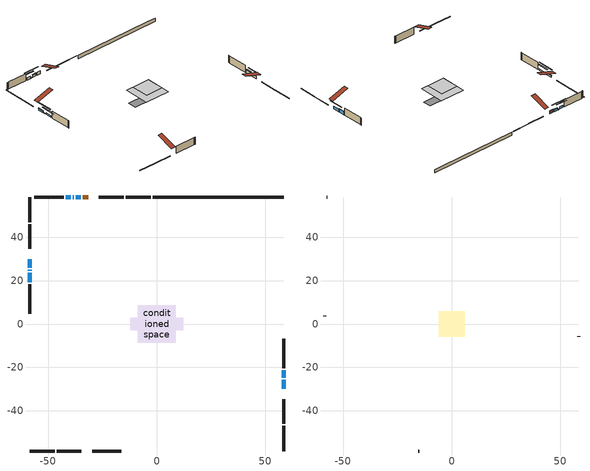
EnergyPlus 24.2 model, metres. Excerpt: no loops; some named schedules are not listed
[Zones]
conditioned space
 floor adiabatic (AdiabaticFloorConstruction): -8.66,-8.66 -8.66,8.66 8.66,8.66 8.66,-8.66 z2.75
 floor foundation (Slab1 construction): -12.29,-2.82 -12.29,2.82 12.29,2.82 12.29,-2.82 z-1.98
 wall outside (RimJoist1 construction): -2.86,58.52 -14.38,58.52 / -58.52,-58.52 -47,-58.52 / -58.52,58.52 -58.52,47 / 58.52,-58.52 58.52,-47 z0.31:0.61
 wall outside (RimJoist2 construction): -15.31,58.52 -26.65,58.52 / -46.07,-58.52 -34.73,-58.52 / -58.52,46.07 -58.52,34.73 / 58.52,-46.07 58.52,-34.73 z0.31:0.61
 wall outside (AdiabaticWallConstruction 1): -31.56,58.52 -34.09,58.52 z0.31:2.34
 wall outside (AdiabaticWallConstruction): 58.52,-29.82 58.52,-25.66 z0.31:2.04; 58.52,-24.73 58.52,-21.33 z0.31:2.43; -35.01,58.52 -37.39,58.52 / -39.53,58.52 -41.91,58.52 z0.31:1.79; -58.52,29.82 -58.52,25.94 z0.31:1.52; -38.32,58.52 -38.61,58.52 / -58.52,25.01 -58.52,24.44 z0.31:0.67; -58.52,23.52 -58.52,19.17 z0.31:1.39
 wall outside (Wall1 construction): -42.84,58.52 -56.39,58.52 / -29.82,-58.52 -16.27,-58.52 / -58.52,18.24 -58.52,4.69 / 58.52,-20.4 58.52,-6.86 z0.31:5.19
 wall foundation (FoundationWall1 construction): -1.93,58.52,-1.98 -1.93,58.52,0.31 52.48,58.52,0.31 52.48,58.52,0.26 58.52,58.52,0.26 58.52,58.52,-1.98
 window (WindowConstruction): 58.52,-29.82 58.52,-25.66 z0.31:2.04
 window (WindowConstruction 3): 58.52,-24.73 58.52,-21.33 z0.31:2.43
 window (WindowConstruction 4): -35.01,58.52 -37.39,58.52 z0.31:1.79
 window (WindowConstruction 5): -58.52,29.82 -58.52,25.94 z0.31:1.52
 window (WindowConstruction 6): -38.32,58.52 -38.6,58.52 z0.31:0.66
 window (WindowConstruction 7): -58.52,25.01 -58.52,24.44 z0.31:0.66
 window (WindowConstruction 1): -39.53,58.52 -41.91,58.52 z0.31:1.79
 window (WindowConstruction 2): -58.52,23.51 -58.52,19.17 z0.31:1.39
 door (Door): -31.57,58.52 -34.08,58.52 z0.31:2.34
 ceiling adiabatic (AdiabaticFloorConstruction): 8.66,-8.66 8.66,8.66 -8.66,8.66 -8.66,-8.66 z2.75
attic - vented
 floor to conditioned space (Floor1 construction Reversed): -5.96,-5.96 -5.96,5.96 5.96,5.96 5.96,-5.96 z5.19
 wall outside (Wall3 construction): -57.31,58.52 -57.59,58.52 / -15.34,-58.52 -15.06,-58.52 / -58.52,3.77 -58.52,3.49 / 58.52,-5.93 58.52,-5.65 z0.31:5.19
 roof outside (Roof1 construction): -30.64,58.52,5.19 -30.64,46.91,9.06 -27.58,46.91,9.06 -27.58,58.52,5.19; -30.75,-58.52,5.19 -30.75,-46.91,9.06 -33.81,-46.91,9.06 -33.81,-58.52,5.19; -58.52,30.75,5.19 -46.91,30.75,9.06 -46.91,33.81,9.06 -58.52,33.81,5.19; 58.52,-30.75,5.19 46.91,-30.75,9.06 46.91,-33.81,9.06 58.52,-33.81,5.19
shading: 58.52,-23.02 58.52,-32.46 58.94,-32.46 58.94,-23.02 z4.67; 58.52,-21.13 58.52,-24.93 58.94,-24.93 58.94,-21.13 z2.63; -37.59,58.52 -34.81,58.52 -34.81,58.94 -37.59,58.94 z1.99; -58.52,25.74 -58.52,30.02 -58.94,30.02 -58.94,25.74 z1.72; -43.68,58.52 -33.24,58.52 -33.24,58.94 -43.68,58.94 z5.74; -58.52,19.36 -58.52,30.09 -58.94,30.09 -58.94,19.36 z5.74; -44.55,58.52 -36.89,58.52 -36.89,58.94 -44.55,58.94 z4.43; -58.52,16.53 -58.52,26.15 -58.94,26.15 -58.94,16.53 z4.03
[Building]
Building 1: Terrain=Suburbs
[Site:Location]
Winnipeg Intl AP_MB: Latitude {deg}=49.91; Longitude {deg}=-97.24; Time Zone {hr}=-6; Elevation {m}=239; Keep Site Location Information=Yes
[Site:GroundTemperature:Shallow]
-2.46526, -5.11642, -5.32873, -4.07063, 0.979979, 6.00706, 10.3653, 13.1261, 13.3606, 11.1152, 6.8681, 1.99523
[Site:WaterMainsTemperature]
Calculation Method=Schedule; Temperature Schedule=mains temperature schedule
[Material] Roughness=Rough; Thermal Absorptance=0.9
Name | Thickness {m} | Conductivity {W/m-K} | Density {kg/m3} | Specific Heat {J/kg-K} | Solar Absorptance | Visible Absorptance
asphalt or fiberglass shingles | 0.00635 | 0.162714 | 1121.4 | 1465.45 | 0.84 | 0.84
ceiling loosefill ins | 0.0846667 | 0.0480833 | 16.02 | 1046.75 | 0.7 | 0.7
ceiling stud and cavity | 0.1397 | 0.101845 | 65.682 | 1177.47 | 0.7 | 0.7
concrete 4.0 in. | 0.1016 | 1.803125 | 2242.8 | 837.4 | 0.7 | 0.7
concrete 8.0 in. | 0.2032 | 1.803125 | 2242.8 | 837.4 | 0.7 | 0.7
door material | 0.04445 | 0.053851 | 512.64 | 1214.23 | 0.7 | 0.7
exterior vertical ins | 0.0183744 | 0.029427 | 32.04 | 1214.23 | 0.7 | 0.7
floor covering | 0.0127 | 0.0433444 | 54.468 | 1339.84 | 0.6 | 0.6
floor rigid ins; wall rigid ins 1 | 0.512978 | 0.029427 | 32.04 | 1214.23 | 0.7 | 0.7
floor stud and cavity | 0.1397 | 1.75129 | 37.0049 | 1207.88 | 0.7 | 0.7
furniture material conditioned space 1 | 0.1524 | 0.115458 | 640.8 | 1214.23 | 0.6 | 0.6
gypsum board | 0.0127 | 0.160291 | 801 | 837.4 | 0.6 | 0.6
gypsum board 1 | 0.0127 | 0.160291 | 801 | 837.4 | 0.7 | 0.7
osb sheathing 0.5 in. | 0.0127 | 0.115458 | 512.64 | 1214.23 | 0.7 | 0.7
osb sheathing 0.75 in. | 0.01905 | 0.115458 | 512.64 | 1214.23 | 0.7 | 0.7
osb sheathing 2.0 in. | 0.0508 | 0.115458 | 512.64 | 1214.23 | 0.7 | 0.7
rim joist stud and cavity | 0.0508 | 0.177588 | 50.32683 | 1063.81 | 0.6 | 0.6
rim joist stud and cavity 1 | 0.0508 | 0.0290657 | 125.044 | 1163.47 | 0.6 | 0.6
wall rigid ins | 0.051816 | 0.029427 | 32.04 | 1214.23 | 0.7 | 0.7
wall stud and cavity | 0.1397 | 0.211572 | 139.0536 | 1170.24 | 0.7 | 0.7
wall stud and cavity 1 | 0.0889 | 6.1454 | 50.32683 | 1063.81 | 0.6 | 0.6
wall stud and cavity 2 | 0.0889 | 0.380278 | 52.3479 | 1209.89 | 0.7 | 0.7
wall stud and cavity 3 | 0.0889 | 0.391764 | 83.0341 | 1211.67 | 0.7 | 0.7
wood siding | 0.0254 | 0.102417 | 544.68 | 1172.36 | 0.4 | 0.4
wood siding 1 | 0.00254 | 0.102417 | 544.68 | 1172.36 | 0.4 | 0.4
wood siding 2; wood siding 3; wood siding 4 | 0.0254 | 0.102417 | 544.68 | 1172.36 | 0.7 | 0.7
[WindowMaterial:SimpleGlazingSystem]
Name | U-Factor {W/m2-K} | Solar Heat Gain Coefficient
WindowMaterial | 1.72668 | 0.58
WindowMaterial 1 | 1.768697 | 0.57
WindowMaterial 2 | 1.87374 | 0.54
WindowMaterial 3 | 1.67842 | 0.59
WindowMaterial 4 | 1.83343 | 0.55
WindowMaterial 5 | 3.26258 | 0.43
[Construction]
AdiabaticFloorConstruction: floor stud and cavity, floor rigid ins, osb sheathing 0.75 in., floor covering
AdiabaticWallConstruction: wood siding 3, wall rigid ins 1, wall stud and cavity 2, gypsum board
AdiabaticWallConstruction 1: wood siding 4, wall rigid ins 1, wall stud and cavity 2, gypsum board
Door: door material
Floor1 construction Reversed: gypsum board, ceiling stud and cavity, ceiling loosefill ins
FoundationWall1 construction: concrete 8.0 in., gypsum board 1
furniture construction conditioned space 1: furniture material conditioned space 1
PartitionWallConstruction: gypsum board, wall stud and cavity 3, gypsum board
RimJoist1 construction: wood siding 2, rim joist stud and cavity
RimJoist2 construction: wood siding 2, osb sheathing 2.0 in., rim joist stud and cavity 1
Roof1 construction: asphalt or fiberglass shingles
Slab1 construction: concrete 4.0 in.
Wall1 construction: wood siding, wall rigid ins, osb sheathing 0.5 in., wall stud and cavity, gypsum board
Wall3 construction: wood siding 1, wall stud and cavity 1
WindowConstruction: WindowMaterial
WindowConstruction 1; WindowConstruction 4: WindowMaterial 1
WindowConstruction 2: WindowMaterial 2
WindowConstruction 3: WindowMaterial 3
WindowConstruction 5: WindowMaterial 4
WindowConstruction 6; WindowConstruction 7: WindowMaterial 5
[Zone] Multiplier=1; Part of Total Floor Area=Yes
Name | Volume {m3}
attic - vented | 89.3148
conditioned space | 1097.8
[Space]
Name | Zone | Volume {m3}
attic - vented 1 | attic - vented | 89.3148
conditioned space 1 | conditioned space | 1097.8
[ZoneInfiltration:EffectiveLeakageArea]
infil attic - vented 1: Zone or Space=attic - vented 1; Schedule=Always On Discrete; Effective Air Leakage Area {cm2}=4738; Stack Coefficient=0.00060829; Wind Coefficient=1.66639e-05
[ZoneMixing]
whole house fan mix: Zone or Space=attic - vented; Schedule=Always On Continuous; Design Flow Rate Calculation Method=Flow/Zone; Design Flow Rate {m3/s}=0; Source Zone or Space=conditioned space
[SurfaceProperty:ExposedFoundationPerimeter]
Slab1: Exposed Perimeter Calculation Method=TotalExposedPerimeter; Total Exposed Perimeter {m}=60.453
[InternalMass] Zone or ZoneList=conditioned space; Space or SpaceList=conditioned space 1
Name | Construction | Surface Area {m2}
furniture mass conditioned space 1 | furniture construction conditioned space 1 | 175.652
partition wall mass | PartitionWallConstruction | 439.13
[Lights]
interior lighting: Zone or ZoneList or Space or SpaceList=conditioned space 1; Schedule=interior lighting schedule; Design Level Calculation Method=LightingLevel; Lighting Level {W}=343.2; Return Air Fraction=0; Fraction Radiant=0.6; Fraction Visible=0.2; Fraction Replaceable=1
[People]
occupants: Zone or ZoneList or Space or SpaceList=conditioned space 1; Number of People Schedule=occupants schedule; Number of People Calculation Method=People; Number of People=3; Fraction Radiant=0.314171; Sensible Heat Fraction=0.56303; Activity Level Schedule=occupants activity schedule; Carbon Dioxide Generation Rate {m3/s-W}=0; Enable ASHRAE 55 Comfort Warnings=No; Mean Radiant Temperature Calculation Type=EnclosureAveraged
[ElectricEquipment] Zone or ZoneList or Space or SpaceList=conditioned space 1; Design Level Calculation Method=EquipmentLevel
Name | Schedule | Design Level {W} | Fraction Latent | Fraction Radiant | Fraction Lost
clothes dryer | clothes dryer schedule | 140.772 | 0.015 | 0.081 | 0.85
clothes washer | clothes washer schedule | 32.1985 | 0.03 | 0.162 | 0.7
cooking range | cooking range schedule | 215.147 | 0.08 | 0.432 | 0.2
dishwasher | dishwasher schedule | 66.8632 | 0.3 | 0.18 | 0.4
fridge | fridge schedule | 72.9452 | 0 | 0.6 | 0
mech vent house fan | mech vent house fan schedule | 0 | 0 | 0 | 1
mech vent house fan cfis | mech vent house fan cfis schedule | 0 | 0 | 0 | 0
misc plug loads | misc plug loads schedule | 494.7 | 0.045 | 0.513 | 0.1
whole house fan | Always On Discrete | 0 | 0 | 0 | 1
[OtherEquipment] Zone or ZoneList or Space or SpaceList=conditioned space 1; Design Level Calculation Method=EquipmentLevel
Name | Fuel Type | Schedule | Design Level {W} | Fraction Latent | Fraction Radiant | Fraction Lost
clothes dryer 1 | Electricity | clothes dryer schedule | 0 | 0.015 | 0.081 | 0.85
cooking range 1 | Electricity | cooking range schedule | 0 | 0.08 | 0.432 | 0.2
general water use latent | None | general water use schedule | 62.594 | 1 | 0 | 0
general water use sensible | None | general water use schedule | -61.6891 | 0 | 0.6 | 0
mech vent house fan latent load | None | Always On Discrete | 0 | 1 | 0 | 0
mech vent house fan sensible load | None | Always On Discrete | 0 | 0 | 0 | 0
water heater energy adjustment1 | Electricity | Always On Discrete | 0.01 | 0 | 0 | 1
[ZoneInfiltration:DesignFlowRate] Zone or ZoneList or Space or SpaceList=conditioned space 1; Schedule=Always On Discrete; Design Flow Rate Calculation Method=Flow/Zone; Design Flow Rate {m3/s}=0
infil flow; natural vent flow; whole house fan flow
[AvailabilityManager:Scheduled]
central ac and furnace airloop Availability Manager: Schedule=Always On Discrete
[Foundation:Kiva]
Foundation Kiva 1: Initial Indoor Air Temperature {C}=21; Wall Height Above Grade {m}=0.309982; Wall Depth Below Slab {m}=0.2032; Custom Block Material Name 1=exterior vertical ins; Custom Block Depth 1 {m}=2.28999; Custom Block X Position 1 {m}=0.2159; Custom Block Z Position 1 {m}=0
[Foundation:Kiva:Settings]
Soil Conductivity {W/m-K}=0.849921; Soil Density {kg/m3}=1842.3; Soil Specific Heat {J/kg-K}=418.7; Ground Solar Absorptivity=0.9; Ground Thermal Absorptivity=0.9; Ground Surface Roughness {m}=0.03; Far-Field Width {m}=40; Deep-Ground Boundary Condition=ZeroFlux; Deep-Ground Depth {m}=40; Minimum Cell Dimension {m}=0.2; Maximum Cell Growth Coefficient=3; Simulation Timestep=Timestep
[Exterior:Lights]
exterior lighting: Schedule=exterior lighting schedule; Design Level {W}=75.6
[EnergyManagementSystem:GlobalVariable]
central_ac_and_furnace_airloop_Fan_RTF
infil_program_Qfan
infil_program_Qinf
natural_vent_program_Qnv
natural_vent_program_Qwhf
[EnergyManagementSystem:Sensor]
Name | Output:Variable or Output:Meter Index Key | Output:Variable or Output:Meter
airflow_gain | infil flow | Infiltration Sensible Heat Gain Energy
airflow_gain_1 | natural vent flow | Infiltration Sensible Heat Gain Energy
airflow_gain_2 | whole house fan flow | Infiltration Sensible Heat Gain Energy
airflow_loss | infil flow | Infiltration Sensible Heat Loss Energy
airflow_loss_1 | natural vent flow | Infiltration Sensible Heat Loss Energy
airflow_loss_2 | whole house fan flow | Infiltration Sensible Heat Loss Energy
clg_load_cond |  | Cooling:EnergyTransfer:Zone:CONDITIONED SPACE
clg_sp_s; clg_sp_s_1 | cooling setpoint | Schedule Value
clothes_dryer_exhaust_0_sch_s | clothes dryer exhaust 0 schedule | Schedule Value
cool_season | cooling season schedule | Schedule Value
htg_load_cond |  | Heating:EnergyTransfer:Zone:CONDITIONED SPACE
htg_sp_s; htg_sp_s_1 | heating setpoint | Schedule Value
ig_ee_conv | clothes dryer | Electric Equipment Convective Heating Energy
ig_ee_conv_2 | cooking range | Electric Equipment Convective Heating Energy
ig_ee_conv_4 | fridge | Electric Equipment Convective Heating Energy
ig_ee_conv_5 | misc plug loads | Electric Equipment Convective Heating Energy
ig_ee_conv_6 | whole house fan | Electric Equipment Convective Heating Energy
ig_ee_rad | clothes dryer | Electric Equipment Radiant Heating Energy
ig_ee_rad_2 | cooking range | Electric Equipment Radiant Heating Energy
ig_ee_rad_4 | fridge | Electric Equipment Radiant Heating Energy
ig_ee_rad_5 | misc plug loads | Electric Equipment Radiant Heating Energy
ig_ee_rad_6 | whole house fan | Electric Equipment Radiant Heating Energy
ig_lgt_conv | interior lighting | Lights Convective Heating Energy
ig_lgt_rad | interior lighting | Lights Radiant Heating Energy
ig_lgt_vis | interior lighting | Lights Visible Radiation Heating Energy
ig_oe_conv | clothes dryer 1 | Other Equipment Convective Heating Energy
ig_oe_conv_1 | cooking range 1 | Other Equipment Convective Heating Energy
ig_oe_conv_2 | general water use latent | Other Equipment Convective Heating Energy
ig_oe_conv_3 | general water use sensible | Other Equipment Convective Heating Energy
ig_oe_conv_4 | water heater energy adjustment1 | Other Equipment Convective Heating Energy
ig_oe_rad | clothes dryer 1 | Other Equipment Radiant Heating Energy
ig_oe_rad_1 | cooking range 1 | Other Equipment Radiant Heating Energy
ig_oe_rad_2 | general water use latent | Other Equipment Radiant Heating Energy
ig_oe_rad_3 | general water use sensible | Other Equipment Radiant Heating Energy
ig_oe_rad_4 | water heater energy adjustment1 | Other Equipment Radiant Heating Energy
ig_ppl_conv | occupants | People Convective Heating Energy
ig_ppl_rad | occupants | People Radiant Heating Energy
im_conv | furniture mass conditioned space 1 | Surface Inside Face Convection Heat Gain Energy
im_conv_1 | partition wall mass | Surface Inside Face Convection Heat Gain Energy
im_ig | furniture mass conditioned space 1 | Surface Inside Face Internal Gains Radiation Heat Gain Energy
im_ig_1 | partition wall mass | Surface Inside Face Internal Gains Radiation Heat Gain Energy
im_lgt | furniture mass conditioned space 1 | Surface Inside Face Lights Radiation Heat Gain Energy
im_lgt_1 | partition wall mass | Surface Inside Face Lights Radiation Heat Gain Energy
im_sol | furniture mass conditioned space 1 | Surface Inside Face Solar Radiation Heat Gain Energy
im_sol_1 | partition wall mass | Surface Inside Face Solar Radiation Heat Gain Energy
im_surf | furniture mass conditioned space 1 | Surface Inside Face Net Surface Thermal Radiation Heat Gain Energy
im_surf_1 | partition wall mass | Surface Inside Face Net Surface Thermal Radiation Heat Gain Energy
mv_conv | mech vent house fan | Electric Equipment Convective Heating Energy
mv_conv_1 | mech vent house fan cfis | Electric Equipment Convective Heating Energy
mv_conv_2 | mech vent house fan latent load | Other Equipment Convective Heating Energy
mv_conv_3 | mech vent house fan sensible load | Other Equipment Convective Heating Energy
mv_rad | mech vent house fan | Electric Equipment Radiant Heating Energy
mv_rad_1 | mech vent house fan cfis | Electric Equipment Radiant Heating Energy
mv_rad_2 | mech vent house fan latent load | Other Equipment Radiant Heating Energy
mv_rad_3 | mech vent house fan sensible load | Other Equipment Radiant Heating Energy
natural_vent_s | natural vent schedule | Schedule Value
out_pb_s |  | Site Outdoor Air Barometric Pressure
out_wt_s |  | Site Outdoor Air Humidity Ratio
site_vw_s |  | Site Wind Speed
ss_back_out | Window1 | Surface Window Shortwave from Zone Back Out Window Heat Transfer Rate
ss_back_out_1 | Window11 | Surface Window Shortwave from Zone Back Out Window Heat Transfer Rate
ss_back_out_2 | Window13 | Surface Window Shortwave from Zone Back Out Window Heat Transfer Rate
ss_back_out_3 | Window15 | Surface Window Shortwave from Zone Back Out Window Heat Transfer Rate
ss_back_out_4 | Window19 | Surface Window Shortwave from Zone Back Out Window Heat Transfer Rate
ss_back_out_5 | Window20 | Surface Window Shortwave from Zone Back Out Window Heat Transfer Rate
ss_back_out_6 | Window4 | Surface Window Shortwave from Zone Back Out Window Heat Transfer Rate
ss_back_out_7 | Window6 | Surface Window Shortwave from Zone Back Out Window Heat Transfer Rate
ss_conv | Door1 | Surface Inside Face Convection Heat Gain Energy
ss_conv_1 | Window1 | Surface Inside Face Convection Heat Gain Energy
ss_conv_2 | Window11 | Surface Inside Face Convection Heat Gain Energy
ss_conv_3 | Window13 | Surface Inside Face Convection Heat Gain Energy
ss_conv_4 | Window15 | Surface Inside Face Convection Heat Gain Energy
ss_conv_5 | Window19 | Surface Inside Face Convection Heat Gain Energy
ss_conv_6 | Window20 | Surface Inside Face Convection Heat Gain Energy
ss_conv_7 | Window4 | Surface Inside Face Convection Heat Gain Energy
ss_conv_8 | Window6 | Surface Inside Face Convection Heat Gain Energy
ss_ig | Door1 | Surface Inside Face Internal Gains Radiation Heat Gain Energy
ss_ig_1 | Window1 | Surface Inside Face Internal Gains Radiation Heat Gain Energy
ss_ig_2 | Window11 | Surface Inside Face Internal Gains Radiation Heat Gain Energy
ss_ig_3 | Window13 | Surface Inside Face Internal Gains Radiation Heat Gain Energy
ss_ig_4 | Window15 | Surface Inside Face Internal Gains Radiation Heat Gain Energy
ss_ig_5 | Window19 | Surface Inside Face Internal Gains Radiation Heat Gain Energy
ss_ig_6 | Window20 | Surface Inside Face Internal Gains Radiation Heat Gain Energy
ss_ig_7 | Window4 | Surface Inside Face Internal Gains Radiation Heat Gain Energy
ss_ig_8 | Window6 | Surface Inside Face Internal Gains Radiation Heat Gain Energy
ss_lgt | Door1 | Surface Inside Face Lights Radiation Heat Gain Energy
ss_sol | Door1 | Surface Inside Face Solar Radiation Heat Gain Energy
ss_surf | Door1 | Surface Inside Face Net Surface Thermal Radiation Heat Gain Energy
ss_surf_1 | Window1 | Surface Inside Face Net Surface Thermal Radiation Heat Gain Energy
ss_surf_2 | Window11 | Surface Inside Face Net Surface Thermal Radiation Heat Gain Energy
ss_surf_3 | Window13 | Surface Inside Face Net Surface Thermal Radiation Heat Gain Energy
ss_surf_4 | Window15 | Surface Inside Face Net Surface Thermal Radiation Heat Gain Energy
ss_surf_5 | Window19 | Surface Inside Face Net Surface Thermal Radiation Heat Gain Energy
ss_surf_6 | Window20 | Surface Inside Face Net Surface Thermal Radiation Heat Gain Energy
ss_surf_7 | Window4 | Surface Inside Face Net Surface Thermal Radiation Heat Gain Energy
ss_surf_8 | Window6 | Surface Inside Face Net Surface Thermal Radiation Heat Gain Energy
ss_trans_in | Window1 | Surface Window Transmitted Solar Radiation Rate
ss_trans_in_1 | Window11 | Surface Window Transmitted Solar Radiation Rate
ss_trans_in_2 | Window13 | Surface Window Transmitted Solar Radiation Rate
ss_trans_in_3 | Window15 | Surface Window Transmitted Solar Radiation Rate
ss_trans_in_4 | Window19 | Surface Window Transmitted Solar Radiation Rate
ss_trans_in_5 | Window20 | Surface Window Transmitted Solar Radiation Rate
ss_trans_in_6 | Window4 | Surface Window Transmitted Solar Radiation Rate
ss_trans_in_7 | Window6 | Surface Window Transmitted Solar Radiation Rate
ss_trans_out | Window1 | Surface Inside Face Initial Transmitted Diffuse Transmitted Out Window Solar Radiation Rate
ss_trans_out_1 | Window11 | Surface Inside Face Initial Transmitted Diffuse Transmitted Out Window Solar Radiation Rate
ss_trans_out_2 | Window13 | Surface Inside Face Initial Transmitted Diffuse Transmitted Out Window Solar Radiation Rate
ss_trans_out_3 | Window15 | Surface Inside Face Initial Transmitted Diffuse Transmitted Out Window Solar Radiation Rate
ss_trans_out_4 | Window19 | Surface Inside Face Initial Transmitted Diffuse Transmitted Out Window Solar Radiation Rate
ss_trans_out_5 | Window20 | Surface Inside Face Initial Transmitted Diffuse Transmitted Out Window Solar Radiation Rate
ss_trans_out_6 | Window4 | Surface Inside Face Initial Transmitted Diffuse Transmitted Out Window Solar Radiation Rate
ss_trans_out_7 | Window6 | Surface Inside Face Initial Transmitted Diffuse Transmitted Out Window Solar Radiation Rate
s_conv | Floor1 | Surface Inside Face Convection Heat Gain Energy
s_conv_1 | FoundationWall1 | Surface Inside Face Convection Heat Gain Energy
s_conv_10 | RimJoist2:270 | Surface Inside Face Convection Heat Gain Energy
s_conv_11 | RimJoist2:90 | Surface Inside Face Convection Heat Gain Energy
s_conv_12 | Slab1 | Surface Inside Face Convection Heat Gain Energy
s_conv_13 | Wall1:0 | Surface Inside Face Convection Heat Gain Energy
s_conv_14 | Wall1:180 | Surface Inside Face Convection Heat Gain Energy
s_conv_15 | Wall1:270 | Surface Inside Face Convection Heat Gain Energy
s_conv_16 | Wall1:90 | Surface Inside Face Convection Heat Gain Energy
s_conv_2 | inferred conditioned ceiling | Surface Inside Face Convection Heat Gain Energy
s_conv_3 | inferred conditioned floor | Surface Inside Face Convection Heat Gain Energy
s_conv_4 | RimJoist1:0 | Surface Inside Face Convection Heat Gain Energy
s_conv_5 | RimJoist1:180 | Surface Inside Face Convection Heat Gain Energy
s_conv_6 | RimJoist1:270 | Surface Inside Face Convection Heat Gain Energy
s_conv_7 | RimJoist1:90 | Surface Inside Face Convection Heat Gain Energy
s_conv_8 | RimJoist2:0 | Surface Inside Face Convection Heat Gain Energy
s_conv_9 | RimJoist2:180 | Surface Inside Face Convection Heat Gain Energy
s_ig | Floor1 | Surface Inside Face Internal Gains Radiation Heat Gain Energy
s_ig_1 | FoundationWall1 | Surface Inside Face Internal Gains Radiation Heat Gain Energy
s_ig_10 | RimJoist2:270 | Surface Inside Face Internal Gains Radiation Heat Gain Energy
s_ig_11 | RimJoist2:90 | Surface Inside Face Internal Gains Radiation Heat Gain Energy
s_ig_12 | Slab1 | Surface Inside Face Internal Gains Radiation Heat Gain Energy
s_ig_13 | Wall1:0 | Surface Inside Face Internal Gains Radiation Heat Gain Energy
s_ig_14 | Wall1:180 | Surface Inside Face Internal Gains Radiation Heat Gain Energy
s_ig_15 | Wall1:270 | Surface Inside Face Internal Gains Radiation Heat Gain Energy
s_ig_16 | Wall1:90 | Surface Inside Face Internal Gains Radiation Heat Gain Energy
s_ig_2 | inferred conditioned ceiling | Surface Inside Face Internal Gains Radiation Heat Gain Energy
s_ig_3 | inferred conditioned floor | Surface Inside Face Internal Gains Radiation Heat Gain Energy
s_ig_4 | RimJoist1:0 | Surface Inside Face Internal Gains Radiation Heat Gain Energy
s_ig_5 | RimJoist1:180 | Surface Inside Face Internal Gains Radiation Heat Gain Energy
s_ig_6 | RimJoist1:270 | Surface Inside Face Internal Gains Radiation Heat Gain Energy
s_ig_7 | RimJoist1:90 | Surface Inside Face Internal Gains Radiation Heat Gain Energy
s_ig_8 | RimJoist2:0 | Surface Inside Face Internal Gains Radiation Heat Gain Energy
s_ig_9 | RimJoist2:180 | Surface Inside Face Internal Gains Radiation Heat Gain Energy
s_lgt | Floor1 | Surface Inside Face Lights Radiation Heat Gain Energy
s_lgt_1 | FoundationWall1 | Surface Inside Face Lights Radiation Heat Gain Energy
s_lgt_10 | RimJoist2:270 | Surface Inside Face Lights Radiation Heat Gain Energy
s_lgt_11 | RimJoist2:90 | Surface Inside Face Lights Radiation Heat Gain Energy
s_lgt_12 | Slab1 | Surface Inside Face Lights Radiation Heat Gain Energy
s_lgt_13 | Wall1:0 | Surface Inside Face Lights Radiation Heat Gain Energy
s_lgt_14 | Wall1:180 | Surface Inside Face Lights Radiation Heat Gain Energy
s_lgt_15 | Wall1:270 | Surface Inside Face Lights Radiation Heat Gain Energy
s_lgt_16 | Wall1:90 | Surface Inside Face Lights Radiation Heat Gain Energy
s_lgt_2 | inferred conditioned ceiling | Surface Inside Face Lights Radiation Heat Gain Energy
s_lgt_3 | inferred conditioned floor | Surface Inside Face Lights Radiation Heat Gain Energy
s_lgt_4 | RimJoist1:0 | Surface Inside Face Lights Radiation Heat Gain Energy
s_lgt_5 | RimJoist1:180 | Surface Inside Face Lights Radiation Heat Gain Energy
s_lgt_6 | RimJoist1:270 | Surface Inside Face Lights Radiation Heat Gain Energy
s_lgt_7 | RimJoist1:90 | Surface Inside Face Lights Radiation Heat Gain Energy
s_lgt_8 | RimJoist2:0 | Surface Inside Face Lights Radiation Heat Gain Energy
s_lgt_9 | RimJoist2:180 | Surface Inside Face Lights Radiation Heat Gain Energy
s_sol | Floor1 | Surface Inside Face Solar Radiation Heat Gain Energy
s_sol_1 | FoundationWall1 | Surface Inside Face Solar Radiation Heat Gain Energy
s_sol_10 | RimJoist2:270 | Surface Inside Face Solar Radiation Heat Gain Energy
s_sol_11 | RimJoist2:90 | Surface Inside Face Solar Radiation Heat Gain Energy
s_sol_12 | Slab1 | Surface Inside Face Solar Radiation Heat Gain Energy
s_sol_13 | Wall1:0 | Surface Inside Face Solar Radiation Heat Gain Energy
s_sol_14 | Wall1:180 | Surface Inside Face Solar Radiation Heat Gain Energy
s_sol_15 | Wall1:270 | Surface Inside Face Solar Radiation Heat Gain Energy
s_sol_16 | Wall1:90 | Surface Inside Face Solar Radiation Heat Gain Energy
s_sol_2 | inferred conditioned ceiling | Surface Inside Face Solar Radiation Heat Gain Energy
